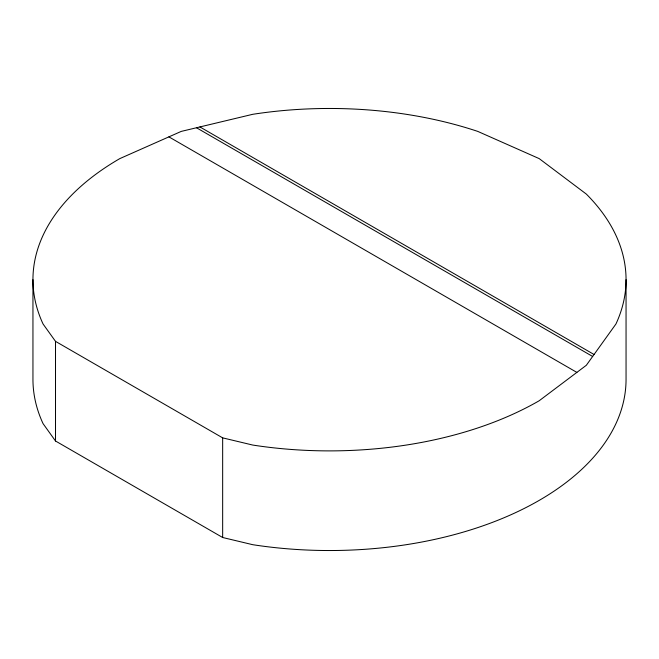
<?xml version="1.0" encoding="UTF-8"?>
<svg xmlns="http://www.w3.org/2000/svg" width="659" height="659" viewBox="0 0 659 659"><rect width="100%" height="100%" fill="white"/><g stroke="black" fill="none" stroke-linecap="round" stroke-linejoin="round"><path stroke-width="0.99" d="M222.66 437.864L252.751 445.056A296.55 171.208 0 0 0 539.194 400.746L586.321 365.284L615.943 323.997A296.55 171.208 0 0 0 586.321 194.076L539.194 158.613L477.775 131.405A296.55 171.208 0 0 0 252.751 114.304L181.225 131.405L119.806 158.613A296.55 171.208 0 0 0 43.057 323.997L55.513 341.362L222.66 437.864L222.66 537.505L252.751 544.696A296.55 171.208 0 0 0 626.05 379.32L626.05 279.68M199.916 126.94L594.064 354.501M196.506 127.755L592.647 356.47M168.902 136.866L576.864 372.401M32.95 279.68L32.95 379.32A296.55 171.208 0 0 0 43.057 423.63L55.513 441.003L222.66 537.505M55.513 341.362L55.513 441.003"/></g></svg>
